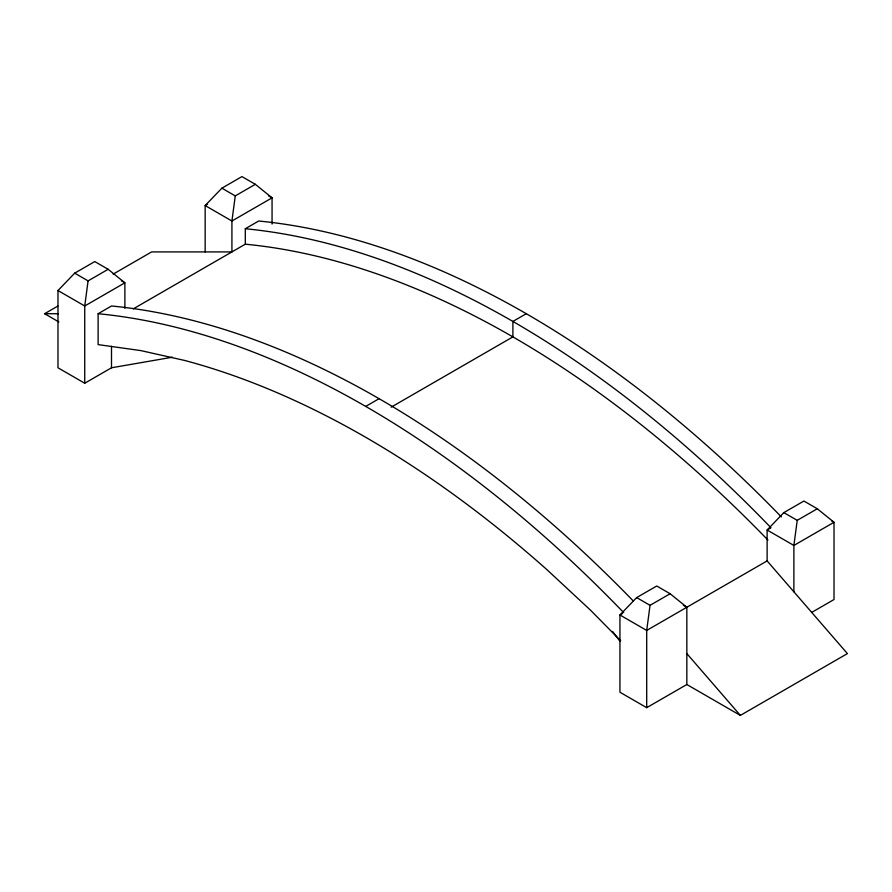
<?xml version="1.0" encoding="UTF-8"?>
<svg xmlns="http://www.w3.org/2000/svg" width="892" height="892" viewBox="0 0 892 892"><rect width="100%" height="100%" fill="white"/><g stroke="black" fill="none" stroke-linecap="round" stroke-linejoin="round"><path stroke-width="1.34" d="M124.88 308.342L124.88 282.809L108.155 269.295L88.085 280.88L84.74 305.989L84.74 383.237L111.5 367.783L172.379 357.213M272.06 224.048L272.06 197.834L255.335 184.321L235.265 195.905L231.92 221.015L231.92 251.912L151.64 251.912L113.15 274.134M670.115 593.737L650.045 605.322L646.7 630.432L646.7 707.679L619.94 692.225L619.94 614.978L636.665 597.595L656.735 586.011L670.115 593.737L686.84 607.251L686.84 684.51L740.36 715.406L847.4 653.602L767.12 560.912L767.12 530.004L783.845 512.621L803.915 501.036L817.295 508.763L834.02 522.277L834.02 599.536L811.586 612.481M817.295 508.763L797.225 520.348L793.88 545.458L793.88 591.809M84.74 383.237L57.98 367.783L57.98 290.536L74.705 273.153L94.775 261.568L108.155 269.295M255.335 184.321L241.955 176.594L221.885 188.179L205.16 205.561L205.16 251.912M207.524 204.201L205.16 205.561L231.92 221.015L272.06 197.834L268.57 195.827M58.872 321.956L44.6 313.716L57.835 306.079M620.676 640.779L590.515 610.184L546.729 569.486A983.954 568.092 60 0 0 184.711 360.468L140.925 350.612L98.12 344.613L98.12 313.716L111.5 305.989A983.954 568.092 60 0 1 633.197 600.885M133.298 308.855L245.3 244.185L245.3 228.742L258.68 221.015A983.954 568.092 60 0 1 781.347 516.903M365.72 406.406L379.1 398.679M526.28 313.705L512.9 321.432L512.9 336.886L391.153 407.176M622.304 613.618L619.94 614.978L646.7 630.432L767.12 560.912M770.666 527.964L767.12 530.004L793.88 545.458L834.02 522.277L831.69 520.939M646.7 707.679L686.84 684.51M44.6 313.716L58.326 313.716M221.885 188.179L235.265 195.905M783.845 512.621L797.225 520.348M121.39 280.802L124.88 282.809L84.74 305.989L57.98 290.536M683.35 605.244L686.84 607.251M74.705 273.153L88.085 280.88M636.665 597.595L650.045 605.322M686.84 653.602L740.36 715.406M612.57 631.436L620.063 641.393M111.5 346.286L111.5 367.783M245.3 228.742A983.954 568.092 60 0 1 770.866 527.64M98.12 313.716A983.954 568.092 60 0 1 623.686 612.614M245.3 244.185A983.954 568.092 60 0 1 767.967 540.084"/></g></svg>
